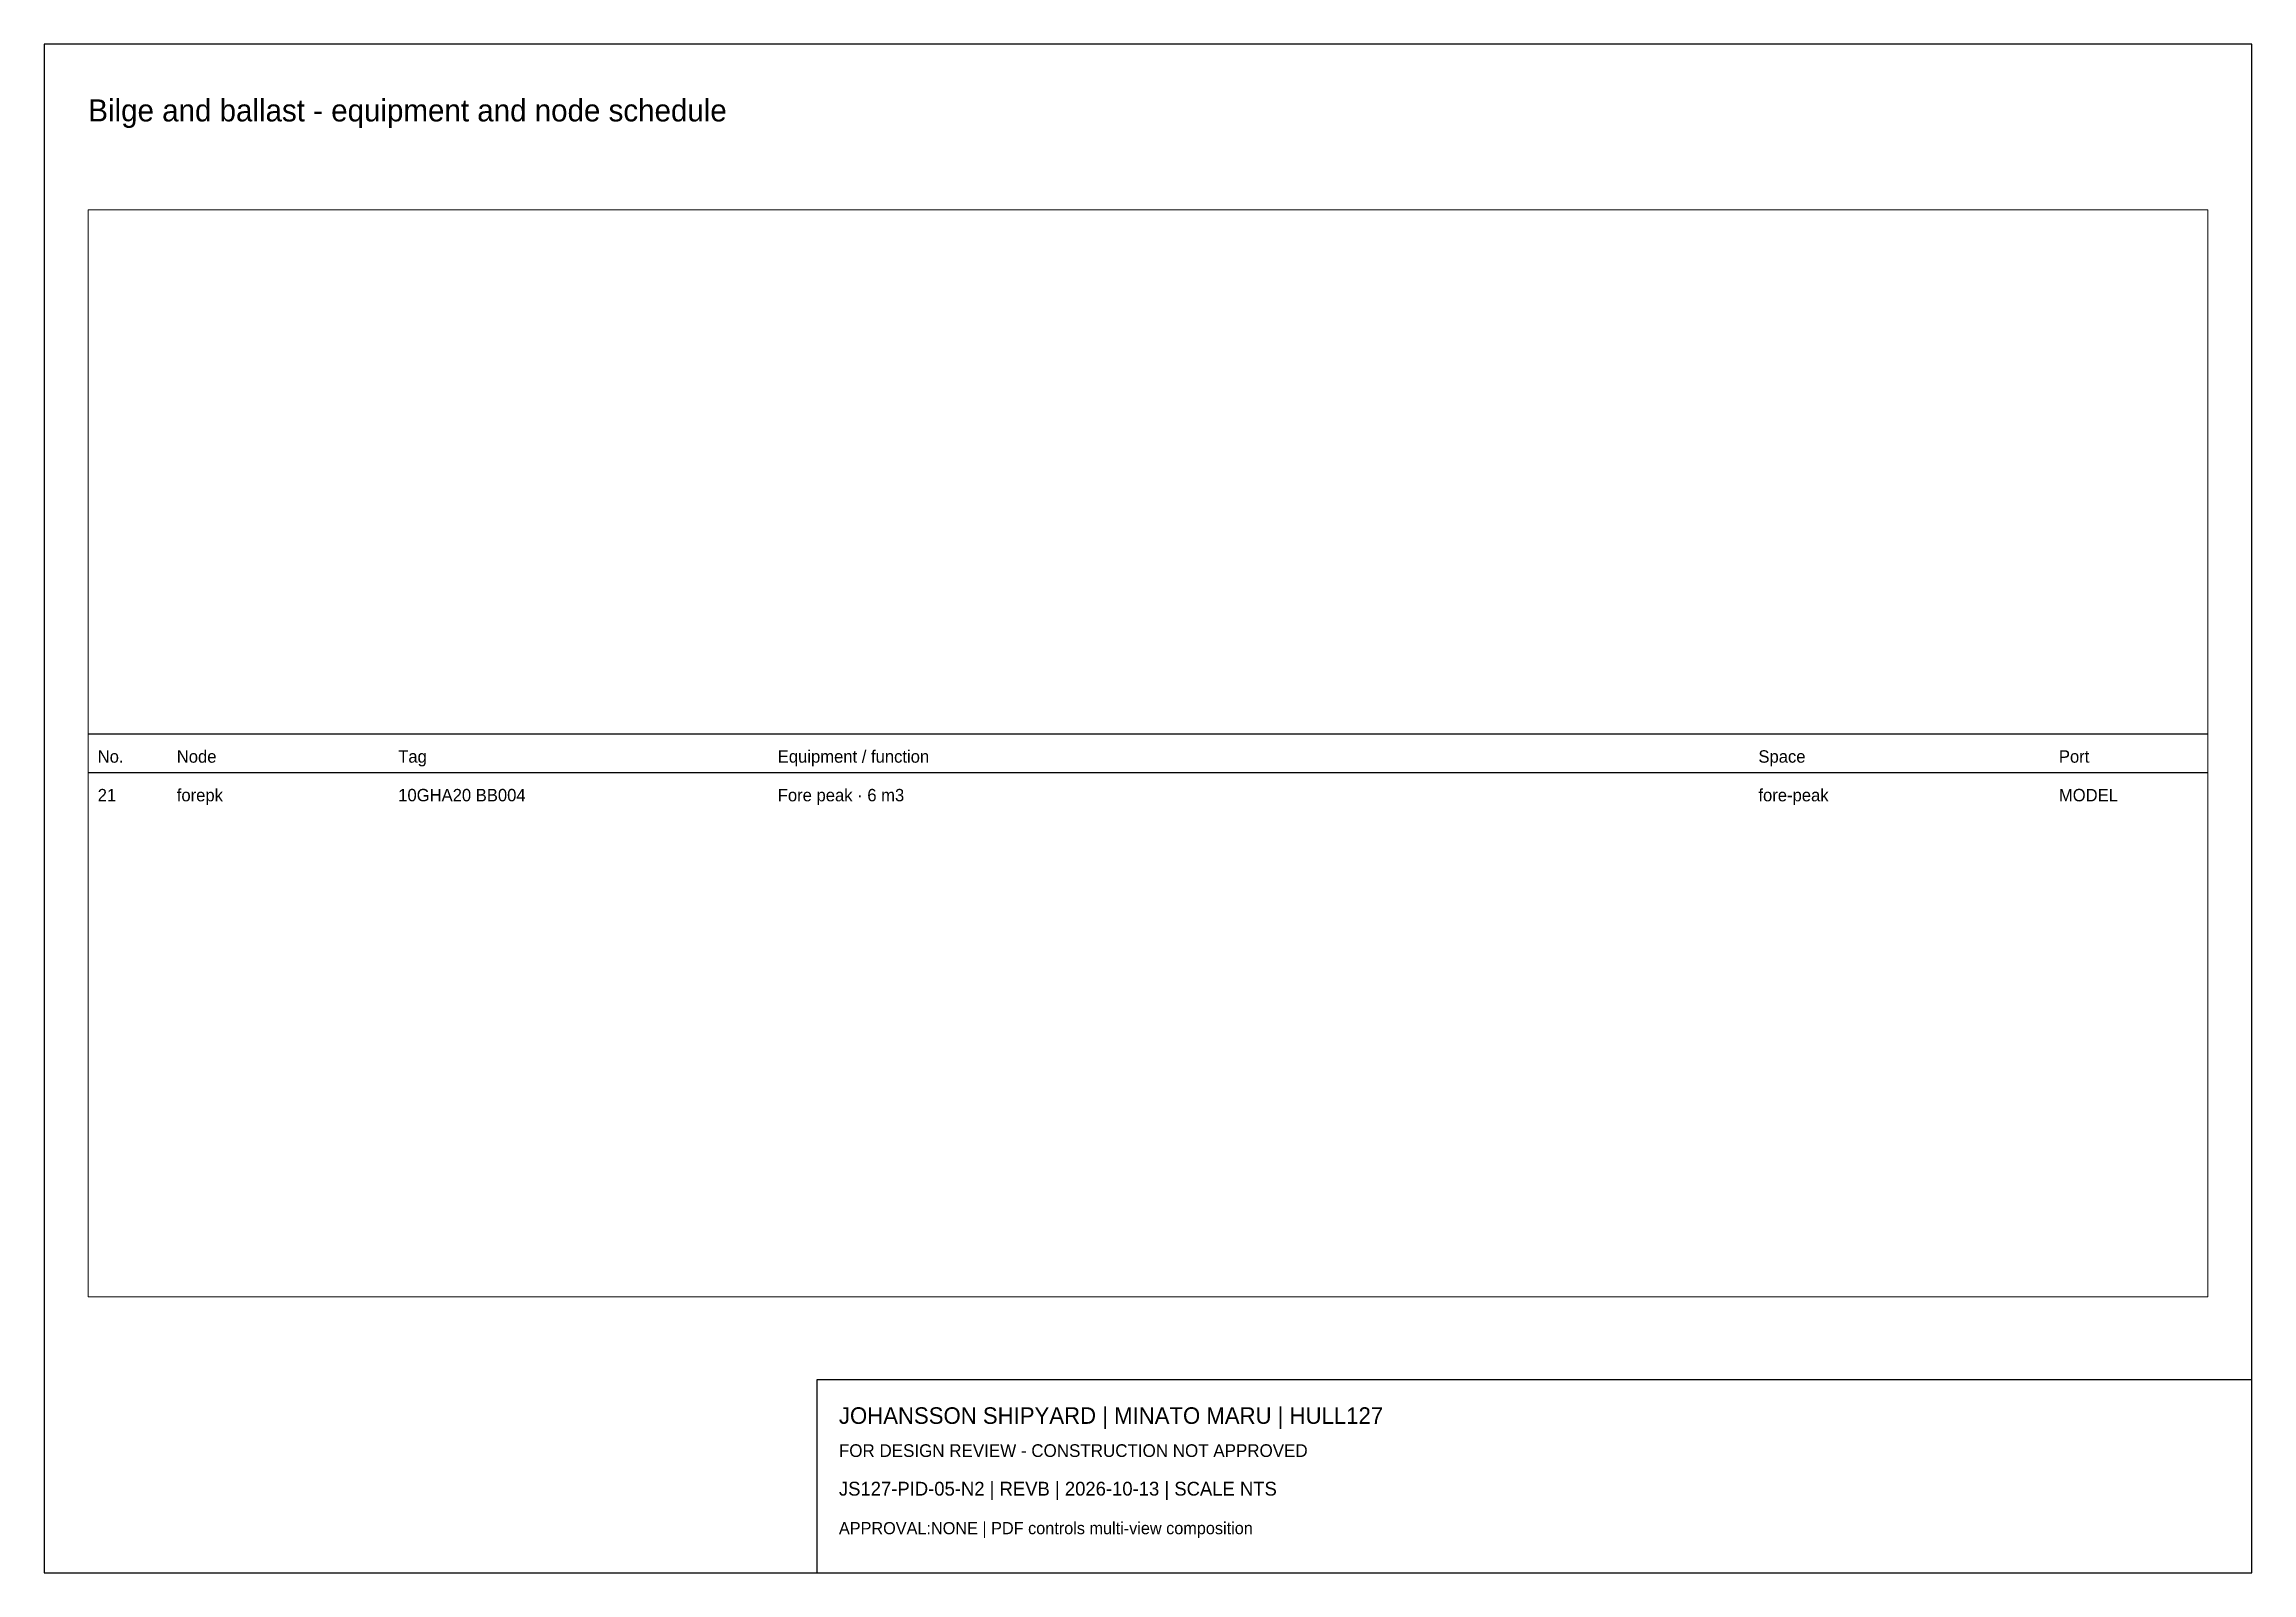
# Paper-space layout 'Layout1' of a CAD drawing. Header units: millimetres. Extents: x 10 to 410, y 10 to 287.
# The model-space entities are those that its viewports show. They can reach past a viewport. Long polylines and large blocks are cut down to what shows.
import ezdxf

# ---------------------------------------------------------------- set-up
doc = ezdxf.new("R2010")
doc.units = ezdxf.units.MM
doc.layers.add('ANNOTATION', color=7, linetype='Continuous')
doc.layers.add('GEOMETRY', color=7, linetype='Continuous')

msp = doc.modelspace()

# ---------------------------------------------------------------- linework, layer by layer
at = {"layer": 'GEOMETRY'}
for p, q in [((18, 249), (402, 249)), ((18, 242), (402, 242))]:
    msp.add_line(p, q, dxfattribs=at)

# ---------------------------------------------------------------- texts
at = {"layer": 'ANNOTATION'}
for s, p in [('No.', (19.7, 243.8)), ('Node', (34.03, 243.8)), ('Tag', (74.15, 243.8)), ('Equipment / function', (142.92, 243.8)), ('Space', (320.6, 243.8)), ('Port', (375.04, 243.8)), ('21', (19.7, 236.8)), ('forepk', (34.03, 236.8)), ('10GHA20 BB004', (74.15, 236.8)), ('Fore peak · 6 m3', (142.92, 236.8)), ('fore-peak', (320.6, 236.8)), ('MODEL', (375.04, 236.8))]:
    msp.add_text(s, height=2.25, dxfattribs=at).set_placement(p)

psp = doc.layouts.get("Layout1")

# ---------------------------------------------------------------- linework, layer by layer
for points in [[(10, 10), (410, 10), (410, 287), (10, 287)], [(150, 10), (410, 10), (410, 45), (150, 45)]]:
    psp.add_lwpolyline(points, close=True)

# ---------------------------------------------------------------- texts
for s, height, p in [('Bilge and ballast - equipment and node schedule', 4, (18, 273)), ('JOHANSSON SHIPYARD | MINATO MARU | HULL127', 3, (154, 37)), ('FOR DESIGN REVIEW - CONSTRUCTION NOT APPROVED', 2.3, (154, 31)), ('JS127-PID-05-N2 | REVB | 2026-10-13 | SCALE NTS', 2.5, (154, 24)), ('APPROVAL:NONE | PDF controls multi-view composition', 2.2, (154, 17))]:
    psp.add_text(s, height=height).set_placement(p)

# ---------------------------------------------------------------- viewports
at = {"layer": 'VIEWPORTS'}
psp.add_viewport(center=(210, 158.5), size=(384, 197), view_center_point=(210, 245.5), view_height=197, dxfattribs=at)

doc.saveas('drawing.dxf')
